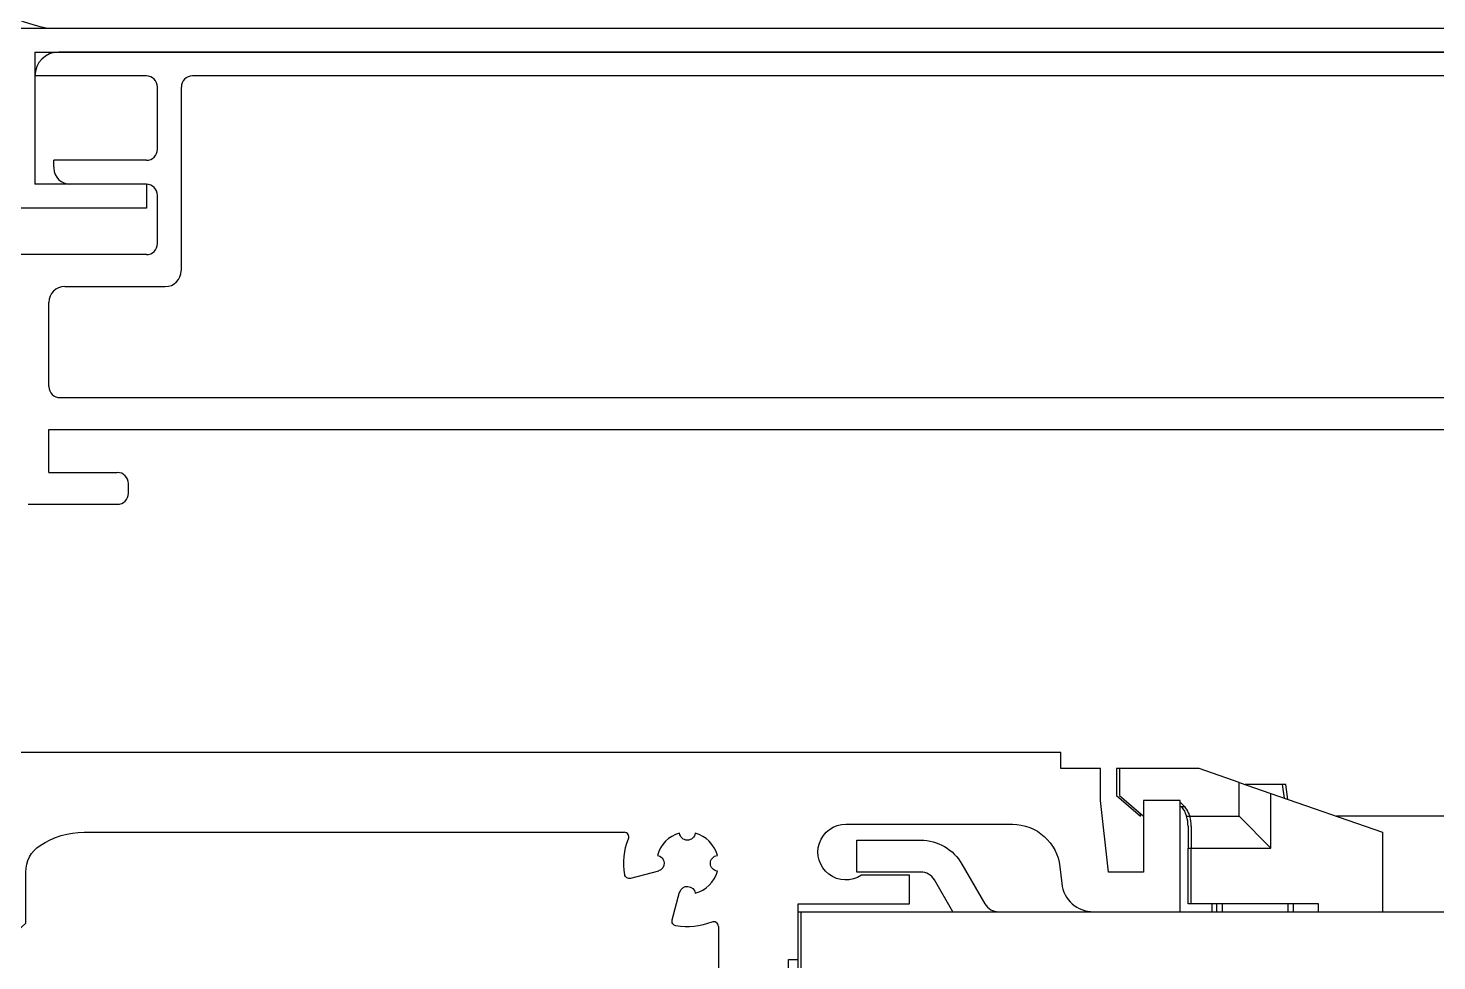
# Model space of a CAD drawing. Header units: millimetres. Extents: x 17311 to 801382, y -242618 to -104888.
# Drawn here: x 575657.9 to 575746.3, y -199138.1 to -199079.5 of the extents above; entities that cross this region are included whole.
import ezdxf

# ---------------------------------------------------------------- set-up
doc = ezdxf.new("R2010")
doc.units = ezdxf.units.MM
doc.header["$LTSCALE"] = 250
doc.linetypes.add('CENTERLINE', pattern=[25.4, 19.05, -1.5875, 3.175, -1.5875])
for name, color, linetype in [('1', 1, 'Continuous'), ('A-CON', 2, 'Continuous'), ('A-ELE-8', 8, 'Continuous'), ('A-FIN', 6, 'Continuous'), ('A-WIN', 4, 'Continuous'), ('centerline-Mittellinie', 4, 'CENTERLINE'), ('outline-Körperkante', 7, 'Continuous')]:
    doc.layers.add(name, color=color, linetype=linetype)

# ---------------------------------------------------------------- blocks, each defined once
blk = doc.blocks.new('2302_Kämpferprofil')
at = {"layer": 'outline-Körperkante', "color": 8, "linetype": 'Continuous'}
for p, q in [((78.5, 148), (0, 148)), ((0, 148), (0, 142.3)), ((78.5, 147), (78.5, 148)), ((81, 147), (78.5, 147)), ((81, 145), (81, 147)), ((3.5, 144.482579), (8.5, 144.482579)), ((3.5, 142.3), (3.5, 144.482579)), ((8.5, 144.482579), (8.5, 139.5)), ((81.5, 140.5), (81, 145)), ((83.7, 145), (83.7, 140.5)), ((86, 145), (83.7, 145)), ((86, 138), (86, 145)), ((65, 143.5), (75.463077, 143.5)), ((17.158313, 143), (51.079169, 143)), ((0, 142.3), (3.5, 142.3)), ((78.444728, 140.831295), (78.561635, 139.779137)), ((13.5, 137.292329), (13.5, 140.5)), ((53.230626, 140.5625), (51.487842, 140.095523)), ((53.230626, 140.5625), (53.22941, 140.567037)), ((69, 140.3), (65.979796, 140.3)), ((69, 138.5), (69, 140.3)), ((83.7, 140.5), (81.5, 140.5)), ((8.5, 139.5), (0, 131.750991)), ((54.095523, 137.487842), (54.5625, 139.230625)), ((54.567038, 139.22941), (54.5625, 139.230625)), ((62, 138.5), (69, 138.5)), ((62, 135), (62, 138.5)), ((5, 129.54332), (13.5, 137.292329)), ((80.549402, 138), (86, 138)), ((57, 137.079169), (57, 130.3)), ((61.4, 134), (61.4, 135)), ((61.4, 135), (62, 135)), ((67.5, 134), (61.4, 134)), ((67.5, 132), (67.5, 134)), ((60.59815, 130.3), (67.5, 132)), ((0, 131.750991), (0, 43)), ((57, 130.3), (60.59815, 130.3)), ((5, 118.5), (5, 129.54332)), ((5, 118.5), (4.5, 118)), ((4.5, 118), (5, 117.5)), ((5, 98.5), (5, 117.5)), ((5, 98.5), (4.5, 98)), ((4.5, 98), (5, 97.5)), ((5, 71.5), (5, 97.5)), ((14.148403, 72.585385), (13.645523, 74.462158)), ((19, 74.5), (16.411077, 74.5)), ((19, 74.5), (17, 74.5)), ((19, 74.5), (19, 68.8)), ((19, 70.5), (19, 74.5)), ((32, 68.8), (32, 74.5)), ((34, 74.5), (32, 74.5)), ((34, 74.5), (32, 74.5)), ((32, 74.5), (32, 70.5)), ((34, 64.5), (34, 74.5)), ((11.037842, 71.854478), (12.914616, 71.351598)), ((8.800863, 69), (8.658313, 69)), ((19.3, 68.5), (24.016761, 68.5)), ((20.5, 68.499826), (20.5, 68.563239)), ((23.82668, 68.5), (21, 68.5)), ((26.98324, 68.5), (31.7, 68.5)), ((30, 68.5), (27.17332, 68.5)), ((8.658313, 63), (19, 63)), ((32, 63), (32.5, 63)), ((20.5, 59.5), (20.5, 61.5)), ((30.5, 61.5), (30.5, 59.5)), ((5, 52.5), (5, 60.5)), ((28.75, 60.5), (22.25, 60.5)), ((22.25, 60.5), (22.25, 59.5)), ((28.75, 59.5), (28.75, 60.5)), ((22.25, 59.5), (20.5, 59.5)), ((30.5, 59.5), (28.75, 59.5)), ((5, 52.5), (4.5, 52)), ((4.5, 52), (5, 51.5)), ((5, 43), (5, 51.5)), ((0, 43), (5, 43))]:
    blk.add_line(p, q, dxfattribs=at)
at = {"layer": 'outline-Körperkante', "color": 8, "linetype": 'Continuous', "extrusion": (0, 0, -1)}
for centre, radius, start, end in [((-65, 141.75), 1.75, 235.952268, 90), ((-75.463077, 140.5), 3, 90, 173.659808), ((-17.158313, 138), 5, 56.44269, 90), ((-55.05, 141.05), 4, 349.650709, 22.564357), ((-55.05, 143), 0.5, 187.365886, 352.634114), ((-15.5, 140.5), 2, 0, 56.44269), ((-53.1, 141.05), 0.5, 97.365886, 255), ((-57, 141.05), 0.5, 277.365886, 82.634114), ((-51.410196, 140.3853), 0.3, 255, 349.650709), ((-55.05, 139.1), 0.5, 15, 172.634114), ((-54.385301, 137.410196), 0.3, 280.349291, 15), ((-55.05, 141.05), 4, 247.435643, 280.349291), ((-13.935301, 74.539804), 0.3, 345, 79.650709), ((-14.6, 70.9), 4, 79.650709, 114.909153), ((-14.6, 72.8), 0.5, 187.560843, 334.581259), ((-10.960196, 71.5647), 0.3, 10.349291, 105), ((-7, 71.5), 2, 303.55731, 0), ((-14.6, 70.9), 4, 359.012093, 10.349291), ((-12.7, 70.9), 0.5, 115.418741, 262.439157), ((-16.5, 70.9), 0.5, 277.560843, 82.439157), ((-8.658313, 74), 5, 270, 303.55731), ((-14.6, 69), 0.5, 7.560843, 172.439157), ((-25.5, 67.9), 1.6, 22.024313, 157.975687), ((-8.658313, 58), 5, 56.44269, 90), ((-7, 60.5), 2, 0, 56.44269)]:
    blk.add_arc(centre, radius, start, end, dxfattribs=at)
at = {"layer": 'outline-Körperkante', "color": 8, "linetype": 'Continuous'}
for centre, radius, start, end in [((51.079169, 142.7), 0.3, 337.435643, 90), ((55.05, 141.05), 1.95, 104.731772, 165.268228), ((55.05, 141.05), 1.95, 14.731772, 75.268228), ((55.05, 141.05), 1.95, 284.731772, 345.268228), ((80.549402, 140), 2, 186.340192, 270), ((56.7, 137.079169), 0.3, 0, 112.564357), ((16.411077, 74.8), 0.3, 245.090847, 270), ((14.6, 70.9), 1.9, 15.121686, 74.878314), ((8.800863, 70.8), 1.8, 270, 0.987907), ((14.6, 70.9), 1.9, 195.121686, 254.878314), ((14.6, 70.9), 1.9, 285.121686, 344.878314), ((19.3, 68.8), 0.3, 180, 270), ((31.7, 68.8), 0.3, 270, 0), ((32.5, 64.5), 1.5, 270, 0), ((19, 61.5), 1.5, 0, 90), ((32, 61.5), 1.5, 90, 180)]:
    blk.add_arc(centre, radius, start, end, dxfattribs=at)
blk = doc.blocks.new('2302')
at = {"layer": '1', "color": 8, "linetype": 'Continuous'}
for p, q in [((18.088, 71.814), (18.088, 70.114)), ((18.288, 71.814), (18.088, 71.814)), ((18.088, 71.814), (18.088, 70.114)), ((18.288, 71.814), (18.088, 71.814)), ((18.288, 71.814), (18.288, 70.114)), ((23.288, 71.814), (18.288, 71.814)), ((18.288, 71.814), (18.288, 70.114)), ((23.288, 71.814), (18.288, 71.814)), ((25.788, 70.945), (23.288, 71.814)), ((25.788, 70.945), (23.288, 71.814)), ((25.788, 70.945), (27.788, 70.249)), ((25.788, 68.814), (25.788, 70.945)), ((25.788, 70.945), (27.788, 70.249)), ((25.788, 68.814), (25.788, 70.945)), ((28.518, 70.814), (26.163, 70.814)), ((28.518, 70.814), (26.163, 70.814)), ((28.718, 70.814), (28.518, 70.814)), ((28.649, 69.949), (28.518, 70.814)), ((28.718, 70.814), (28.518, 70.814)), ((28.649, 69.949), (28.518, 70.814)), ((28.86, 69.876), (28.718, 70.814)), ((28.86, 69.876), (28.718, 70.814)), ((18.088, 70.114), (19.588, 68.814)), ((18.088, 70.114), (19.588, 68.814)), ((18.288, 70.114), (19.788, 68.814)), ((18.288, 70.114), (19.788, 68.814)), ((27.788, 66.814), (27.788, 70.249)), ((27.788, 70.249), (34.788, 67.814)), ((27.788, 66.814), (27.788, 70.249)), ((27.788, 70.249), (34.788, 67.814)), ((19.788, 69.814), (19.788, 68.814)), ((22.088, 69.814), (19.788, 69.814)), ((19.788, 69.814), (19.788, 68.814)), ((22.088, 69.814), (19.788, 69.814)), ((22.088, 69.709), (22.088, 69.814)), ((22.088, 69.709), (22.088, 69.814)), ((22.366, 69.414), (22.088, 69.414)), ((22.366, 69.414), (22.088, 69.414)), ((22.134, 69.668), (22.202, 69.6)), ((22.134, 69.668), (22.202, 69.6)), ((19.588, 68.814), (19.588, 68.987)), ((19.588, 68.814), (19.588, 68.987)), ((22.487, 68.814), (22.687, 68.814)), ((22.487, 68.814), (22.687, 68.814)), ((22.588, 68.186), (22.588, 66.814)), ((22.588, 68.186), (22.588, 66.814)), ((22.687, 68.814), (25.788, 68.814)), ((22.687, 68.814), (25.788, 68.814)), ((22.788, 68.186), (22.788, 66.814)), ((22.788, 68.186), (22.788, 66.814)), ((25.788, 68.814), (27.788, 66.814)), ((25.788, 68.814), (27.788, 66.814)), ((85.588, 68.813), (31.916, 68.813)), ((85.588, 68.813), (31.916, 68.813)), ((1.788, 65.314), (1.788, 67.314)), ((1.788, 67.314), (5.788, 67.314)), ((1.788, 65.314), (1.788, 67.314)), ((1.788, 67.314), (5.788, 67.314)), ((34.788, 67.814), (34.788, 62.814)), ((34.788, 67.814), (34.788, 62.814)), ((22.588, 63.314), (22.588, 66.814)), ((22.588, 66.814), (22.788, 66.814)), ((22.588, 63.314), (22.588, 66.814)), ((22.588, 66.814), (22.788, 66.814)), ((22.788, 63.314), (22.788, 66.814)), ((22.788, 66.814), (27.788, 66.814)), ((22.788, 63.314), (22.788, 66.814)), ((22.788, 66.814), (27.788, 66.814)), ((8.386, 65.814), (9.829, 63.314)), ((8.386, 65.814), (9.829, 63.314)), ((5.788, 65.314), (1.788, 65.314)), ((5.788, 65.314), (1.788, 65.314)), ((7.809, 62.814), (6.654, 64.814)), ((7.809, 62.814), (6.654, 64.814)), ((22.788, 63.314), (22.588, 63.314)), ((22.788, 63.314), (22.588, 63.314)), ((30.788, 63.314), (22.788, 63.314)), ((30.788, 63.314), (22.788, 63.314)), ((24.088, 63.313), (24.088, 62.812)), ((24.088, 63.313), (24.088, 62.812)), ((24.375, 63.314), (24.375, 62.814)), ((24.375, 63.314), (24.375, 62.814)), ((24.733, 63.314), (24.733, 62.814)), ((24.733, 63.314), (24.733, 62.814)), ((28.843, 63.314), (28.843, 62.814)), ((28.843, 63.314), (28.843, 62.814)), ((29.201, 62.814), (29.201, 63.314)), ((29.201, 62.814), (29.201, 63.314)), ((30.788, 62.814), (30.788, 63.314)), ((30.788, 62.814), (30.788, 63.314)), ((-1.912, 59.814), (-1.912, 62.814)), ((-1.912, 62.814), (-1.712, 62.814)), ((-1.912, 59.814), (-1.912, 62.814)), ((-1.912, 62.814), (-1.712, 62.814)), ((-1.712, 62.814), (1.288, 62.814)), ((-1.712, 58.814), (-1.712, 62.814)), ((-1.712, 62.814), (1.288, 62.814)), ((-1.712, 58.814), (-1.712, 62.814)), ((1.288, 62.814), (16.638, 62.814)), ((1.288, 62.814), (16.638, 62.814)), ((16.637, 62.814), (22.088, 62.814)), ((16.637, 62.814), (22.088, 62.814)), ((22.088, 62.814), (82.888, 62.814)), ((22.088, 62.814), (82.888, 62.814)), ((-1.912, 58.814), (-1.912, 59.814)), ((-1.912, 58.814), (-1.912, 59.814))]:
    blk.add_line(p, q, dxfattribs=at)
at = {"layer": '1', "color": 8, "linetype": 'Continuous', "extrusion": (0, 0, -1)}
for centre, radius, start, end in [((-21.781, 69.314), 0.5, 127.89418, 135), ((-21.781, 69.314), 0.5, 127.89418, 135), ((-20.588, 68.186), 2, 142.10534, 161.68666), ((-20.588, 68.186), 2, 142.10534, 161.68666), ((-20.788, 68.186), 2, 135, 161.68666), ((-20.788, 68.186), 2, 135, 161.68666), ((-5.788, 64.314), 3, 90, 150), ((-5.788, 64.314), 3, 90, 150)]:
    blk.add_arc(centre, radius, start, end, dxfattribs=at)
at = {"layer": '1', "color": 8, "linetype": 'Continuous'}
for centre, radius, start, end in [((20.588, 68.186), 2, 0, 18.31334), ((20.588, 68.186), 2, 0, 18.31334), ((20.788, 68.186), 2, 0, 18.31334), ((20.788, 68.186), 2, 0, 18.31334), ((5.788, 64.314), 1, 30, 90), ((5.788, 64.314), 1, 30, 90), ((10.695, 63.814), 1, 210, 270), ((10.695, 63.814), 1, 210, 270)]:
    blk.add_arc(centre, radius, start, end, dxfattribs=at)
at = {"layer": 'centerline-Mittellinie', "linetype": 'Continuous'}
blk.add_blockref('2302_Kämpferprofil', (-63.912, -75.186), dxfattribs=at)
blk = doc.blocks.new('*U192')
at = {"layer": 'A-ELE-8'}
for p, q in [((97.143, 64.193), (89.443, 64.193)), ((237.374, 64.193), (95.643, 64.193)), ((94.943, 62.693), (87.943, 62.693)), ((95.643, 58.093), (95.643, 61.993)), ((97.143, 55.993), (97.143, 61.993)), ((221.073, 62.693), (97.843, 62.693)), ((94.943, 57.393), (89.143, 57.393)), ((89.143, 56.993), (89.143, 57.393)), ((89.143, 56.993), (89.143, 56.893)), ((94.943, 55.893), (90.143, 55.893)), ((97.143, 50.468), (97.143, 55.993)), ((95.643, 52.168), (95.643, 55.193)), ((94.943, 51.468), (86.92, 51.468)), ((89.821, 49.458), (96.133, 49.458)), ((88.821, 43.183), (88.821, 48.458)), ((89.521, 42.483), (214.474, 42.483)), ((88.821, 37.783), (88.821, 40.483)), ((88.821, 40.483), (215.174, 40.483)), ((93.821, 36.483), (93.821, 37.083)), ((87.521, 35.783), (93.121, 35.783))]:
    blk.add_line(p, q, dxfattribs=at)
at = {"layer": 'A-ELE-8', "linetype": 'Continuous'}
blk.add_line((88.821, 37.783), (93.121, 37.783), dxfattribs=at)
at = {"layer": 'A-ELE-8'}
for centre, radius, start, end in [((90.39, 74.608), 9.064, 208.0569, 259.60731), ((89.443, 62.693), 1.5, 90, 180), ((94.943, 61.993), 0.7, 0, 90), ((97.843, 61.993), 0.7, 90, 180), ((94.943, 58.093), 0.7, 270, 0), ((90.143, 56.893), 1, 180, 270), ((94.943, 55.193), 0.7, 0, 90), ((94.943, 52.168), 0.7, 270, 0), ((96.133, 50.458), 1, 270, 0), ((89.821, 48.458), 1, 90, 180), ((89.521, 43.183), 0.7, 180, 270), ((93.121, 37.083), 0.7, 0, 90), ((93.121, 36.483), 0.7, 270, 0)]:
    blk.add_arc(centre, radius, start, end, dxfattribs=at)
at = {"layer": 'A-WIN'}
for p, q in [((86.443, 65.692), (240.374, 65.692)), ((87.943, 64.192), (238.874, 64.192)), ((87.943, 64.192), (87.943, 55.893)), ((94.943, 55.893), (87.943, 55.893)), ((94.943, 55.893), (94.943, 54.393)), ((94.943, 54.393), (86.443, 54.393))]:
    blk.add_line(p, q, dxfattribs=at)
blk.add_blockref('2302', (137.786, -52.632))
blk = doc.blocks.new('방풍문')
at = {"layer": 'A-CON'}
blk.add_blockref('*U192', (575570.337, -298951.395, 0), dxfattribs=at)

msp = doc.modelspace()

# ---------------------------------------------------------------- block references
at = {"layer": 'A-FIN'}
msp.add_blockref('방풍문', (0, 99806.221), dxfattribs=at)

doc.saveas('drawing.dxf')
